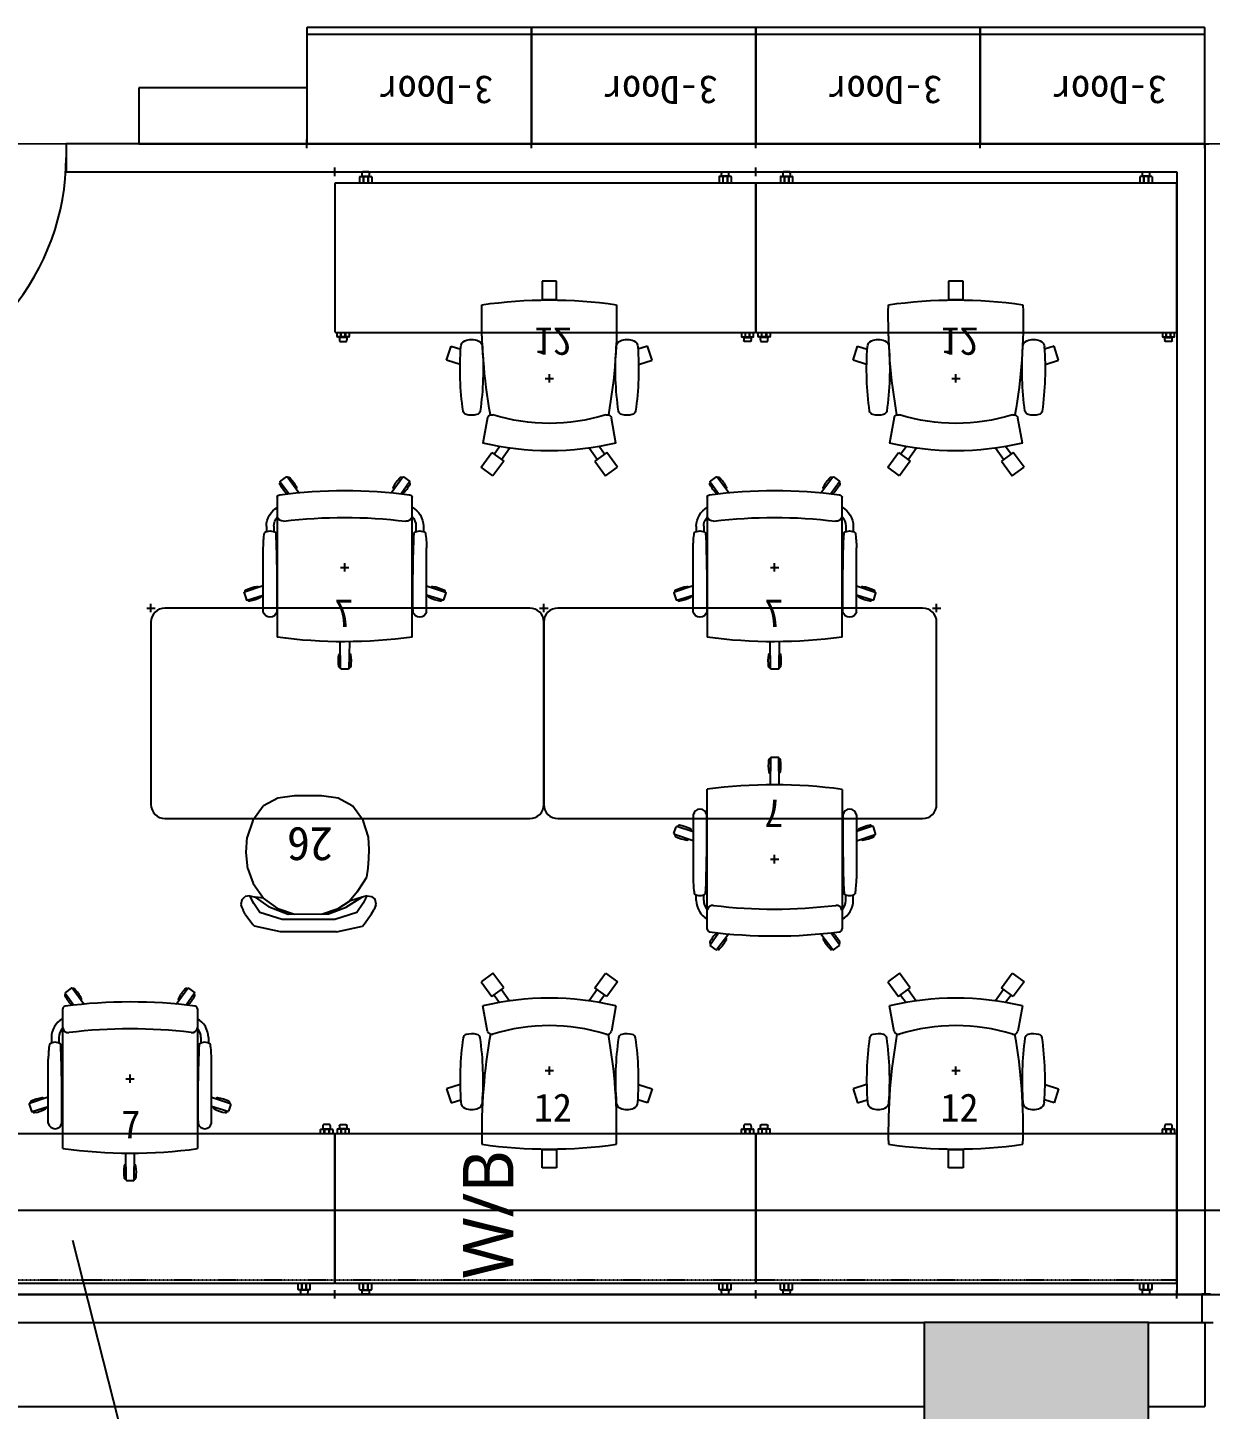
# Model space of a CAD drawing. Header units: millimetres. Extents: x 10479 to 135323, y 879012 to 965592.
# Drawn here: x 51387 to 55602, y 932192 to 937116 of the extents above; entities that cross this region are included whole.
import ezdxf
from ezdxf.enums import TextEntityAlignment as Align

# ---------------------------------------------------------------- set-up
doc = ezdxf.new("R2010")
doc.units = ezdxf.units.MM
doc.header["$PDMODE"] = 2
doc.header["$PDSIZE"] = 15
for name, pattern in [('03-A31 아트페어 전시관 단면도$0$1층 평면도$0$1층배치도$0$PHANTOM2', [1.25, 0.625, -0.125, 0.125, -0.125, 0.125, -0.125]), ('HID', [2.3, 1.5, -0.8]), ('HIDDEN', [0.375, 0.25, -0.125])]:
    doc.linetypes.add(name, pattern=pattern)
for name, color, linetype in [('$CHAR', 3, 'Continuous'), ('보루네오', 140, 'Continuous'), ('수입브랜드', 90, 'Continuous'), ('시디즈', 211, 'Continuous'), ('퍼시스', 210, 'Continuous')]:
    doc.layers.add(name, color=color, linetype=linetype)
doc.styles.add('S.A', font='malgun.ttf')
doc.styles.add('돋움', font='')
doc.styles.get('돋움').set_extended_font_data('Dotum')

# ---------------------------------------------------------------- blocks, each defined once
blk = doc.blocks.new('캐비닛_3단캐비닛_퍼시스_H1161')
at = {"layer": '퍼시스', "linetype": 'Continuous'}
for p, q in [((799, 0), (1, 0)), ((0, -1), (0, -413)), ((800, -413), (800, -1)), ((0, -390), (800, -390)), ((1, -414), (799, -414))]:
    blk.add_line(p, q, dxfattribs=at)
for centre, start, end in [((1, -1), 90, 180), ((799, -1), 0, 90), ((1, -413), 180, 270), ((799, -413), 270, 0)]:
    blk.add_arc(centre, 1, start, end, dxfattribs=at)
at = {"layer": '퍼시스'}
for p in [(0, 0), (800, 0)]:
    blk.add_point(p, dxfattribs=at)
blk.add_text('3-Door', height=100, dxfattribs=at).set_placement((136.4, -242))
blk = doc.blocks.new('테이블_강의테이블_오카무라_1500X600')
at = {"layer": '수입브랜드', "linetype": 'Continuous'}
for p, q in [((119.6, 0), (99.4, 0)), ((99.4, 0), (99.4, 0)), ((1380.4, 0), (1400.6, 0)), ((0, -42.1), (0, -570.1)), ((1498, -40.1), (2, -40.1)), ((88, -17.5), (88, -40.1)), ((89, -16.5), (100, -16.5)), ((95.5, -14.8), (95.5, -14.8)), ((95.5, -14.8), (123.5, -14.8)), ((96.3, -3.8), (96.3, -4)), ((96.3, -3.9), (96.3, -3.8)), ((96.5, -2.1), (96.4, -2.3)), ((96.4, -2.3), (96.4, -2.6)), ((96.4, -2.6), (96.4, -2.6)), ((96.6, -1.9), (96.5, -2.1)), ((96.7, -1.5), (96.6, -1.7)), ((96.6, -1.7), (96.6, -1.9)), ((96.9, -1.3), (96.7, -1.5)), ((97, -1.1), (96.9, -1.3)), ((97.1, -1), (97, -1.1)), ((97.3, -0.8), (97.1, -1)), ((97.5, -0.7), (97.3, -0.8)), ((97.7, -0.5), (97.5, -0.7)), ((97.8, -0.4), (97.7, -0.5)), ((98, -0.3), (97.8, -0.4)), ((98.3, -0.2), (98, -0.3)), ((98.5, -0.1), (98.3, -0.2)), ((98.7, -0.1), (98.5, -0.1)), ((98.9, 0), (98.7, -0.1)), ((99.1, 0), (98.9, 0)), ((99.4, 0), (99.1, 0)), ((101, -17.5), (101, -40.1)), ((102, -16.5), (102, -40.1)), ((102, -16.5), (117, -16.5)), ((105.5, -16.5), (105.5, -14.8)), ((106.5, -16.5), (106.5, -14.8)), ((112.5, -16.5), (112.5, -14.8)), ((113.5, -16.5), (113.5, -14.8)), ((117, -16.5), (117, -40.1)), ((118, -17.5), (118, -40.1)), ((119, -16.5), (130, -16.5)), ((119.7, 0), (119.6, 0)), ((119.9, 0), (119.7, 0)), ((120.1, 0), (119.9, 0)), ((120.3, -0.1), (120.1, 0)), ((120.5, -0.1), (120.3, -0.1)), ((120.8, -0.2), (120.5, -0.1)), ((121, -0.3), (120.8, -0.2)), ((121.2, -0.4), (121, -0.3)), ((121.4, -0.5), (121.2, -0.4)), ((121.5, -0.7), (121.4, -0.5)), ((121.7, -0.8), (121.5, -0.7)), ((121.9, -1), (121.7, -0.8)), ((122, -1.2), (121.9, -1)), ((122.1, -1.3), (122, -1.2)), ((122.3, -1.5), (122.1, -1.3)), ((122.4, -1.7), (122.3, -1.5)), ((122.4, -1.9), (122.4, -1.7)), ((122.5, -2.1), (122.4, -1.9)), ((122.6, -2.4), (122.5, -2.1)), ((122.6, -2.6), (122.6, -2.4)), ((122.6, -2.6), (122.6, -2.6)), ((122.7, -4), (122.7, -3.8)), ((122.7, -3.8), (122.7, -3.9)), ((123.5, -14.8), (123.5, -14.8)), ((131, -17.5), (131, -40.1)), ((1369, -17.5), (1369, -40.1)), ((1381, -16.5), (1370, -16.5)), ((1376.5, -14.8), (1376.5, -14.8)), ((1404.5, -14.8), (1376.5, -14.8)), ((1377.3, -4), (1377.3, -3.8)), ((1377.3, -3.8), (1377.3, -3.9)), ((1377.4, -2.4), (1377.5, -2.1)), ((1377.4, -2.6), (1377.4, -2.4)), ((1377.4, -2.6), (1377.4, -2.6)), ((1377.5, -2.1), (1377.6, -1.9)), ((1377.6, -1.7), (1377.7, -1.5)), ((1377.6, -1.9), (1377.6, -1.7)), ((1377.7, -1.5), (1377.9, -1.3)), ((1377.9, -1.3), (1378, -1.2)), ((1378, -1.2), (1378.1, -1)), ((1378.1, -1), (1378.3, -0.8)), ((1378.3, -0.8), (1378.5, -0.7)), ((1378.5, -0.7), (1378.6, -0.5)), ((1378.6, -0.5), (1378.8, -0.4)), ((1378.8, -0.4), (1379, -0.3)), ((1379, -0.3), (1379.2, -0.2)), ((1379.2, -0.2), (1379.5, -0.1)), ((1379.5, -0.1), (1379.7, -0.1)), ((1379.7, -0.1), (1379.9, 0)), ((1379.9, 0), (1380.1, 0)), ((1380.1, 0), (1380.3, 0)), ((1380.3, 0), (1380.4, 0)), ((1382, -17.5), (1382, -40.1)), ((1383, -16.5), (1383, -40.1)), ((1398, -16.5), (1383, -16.5)), ((1386.5, -16.5), (1386.5, -14.8)), ((1387.5, -16.5), (1387.5, -14.8)), ((1393.5, -16.5), (1393.5, -14.8)), ((1394.5, -16.5), (1394.5, -14.8)), ((1398, -16.5), (1398, -40.1)), ((1399, -17.5), (1399, -40.1)), ((1411, -16.5), (1400, -16.5)), ((1400.6, 0), (1400.6, 0)), ((1400.6, 0), (1400.9, 0)), ((1400.9, 0), (1401.1, 0)), ((1401.1, 0), (1401.3, -0.1)), ((1401.3, -0.1), (1401.5, -0.1)), ((1401.5, -0.1), (1401.7, -0.2)), ((1401.7, -0.2), (1402, -0.3)), ((1402, -0.3), (1402.2, -0.4)), ((1402.2, -0.4), (1402.3, -0.5)), ((1402.3, -0.5), (1402.5, -0.7)), ((1402.5, -0.7), (1402.7, -0.8)), ((1402.7, -0.8), (1402.9, -1)), ((1402.9, -1), (1403, -1.1)), ((1403, -1.1), (1403.1, -1.3)), ((1403.1, -1.3), (1403.3, -1.5)), ((1403.3, -1.5), (1403.4, -1.7)), ((1403.4, -1.7), (1403.4, -1.9)), ((1403.4, -1.9), (1403.5, -2.1)), ((1403.5, -2.1), (1403.6, -2.3)), ((1403.6, -2.3), (1403.6, -2.6)), ((1403.6, -2.6), (1403.6, -2.6)), ((1403.7, -3.8), (1403.7, -4)), ((1403.7, -3.9), (1403.7, -3.8)), ((1404.5, -14.8), (1404.5, -14.8)), ((1412, -17.5), (1412, -40.1)), ((1500, -570.1), (1500, -42.1)), ((2, -572.1), (1498, -572.1)), ((8, -587.2), (8, -572.1)), ((20, -588.2), (9, -588.2)), ((15.5, -589.9), (15.5, -589.9)), ((43.5, -589.9), (15.5, -589.9)), ((21, -587.2), (21, -572.1)), ((22, -588.2), (22, -572.1)), ((37, -588.2), (22, -588.2)), ((25.5, -588.2), (25.5, -589.9)), ((26.5, -588.2), (26.5, -589.9)), ((32.5, -588.2), (32.5, -589.9)), ((33.5, -588.2), (33.5, -589.9)), ((37, -588.2), (37, -572.1)), ((38, -572.1), (38, -587.2)), ((50, -588.2), (39, -588.2)), ((43.5, -589.9), (43.5, -589.9)), ((51, -572.1), (51, -587.2)), ((1449, -572.1), (1449, -587.2)), ((1450, -588.2), (1461, -588.2)), ((1456.5, -589.9), (1456.5, -589.9)), ((1456.5, -589.9), (1484.5, -589.9)), ((1462, -572.1), (1462, -587.2)), ((1463, -588.2), (1463, -572.1)), ((1463, -588.2), (1478, -588.2)), ((1466.5, -588.2), (1466.5, -589.9)), ((1467.5, -588.2), (1467.5, -589.9)), ((1473.5, -588.2), (1473.5, -589.9)), ((1474.5, -588.2), (1474.5, -589.9)), ((1478, -588.2), (1478, -572.1)), ((1479, -587.2), (1479, -572.1)), ((1480, -588.2), (1491, -588.2)), ((1484.5, -589.9), (1484.5, -589.9)), ((1492, -587.2), (1492, -572.1)), ((16.3, -600.7), (16.3, -600.9)), ((16.3, -600.9), (16.3, -600.8)), ((16.4, -602.1), (16.4, -602.1)), ((16.4, -602.1), (16.4, -602.4)), ((16.4, -602.4), (16.5, -602.6)), ((16.5, -602.6), (16.6, -602.8)), ((16.6, -602.8), (16.6, -603)), ((16.6, -603), (16.7, -603.2)), ((16.7, -603.2), (16.9, -603.4)), ((16.9, -603.4), (17, -603.6)), ((17, -603.6), (17.1, -603.7)), ((17.1, -603.7), (17.3, -603.9)), ((17.3, -603.9), (17.5, -604)), ((17.5, -604), (17.6, -604.2)), ((17.6, -604.2), (17.8, -604.3)), ((17.8, -604.3), (18, -604.4)), ((18, -604.4), (18.2, -604.5)), ((18.2, -604.5), (18.5, -604.6)), ((18.5, -604.6), (18.7, -604.6)), ((18.7, -604.6), (18.9, -604.7)), ((18.9, -604.7), (19.1, -604.7)), ((19.1, -604.7), (19.3, -604.7)), ((19.3, -604.7), (19.4, -604.7)), ((19.4, -604.7), (39.6, -604.7)), ((39.6, -604.7), (39.6, -604.7)), ((39.6, -604.7), (39.9, -604.7)), ((39.9, -604.7), (40.1, -604.7)), ((40.1, -604.7), (40.3, -604.6)), ((40.3, -604.6), (40.5, -604.6)), ((40.5, -604.6), (40.7, -604.5)), ((40.7, -604.5), (41, -604.4)), ((41, -604.4), (41.2, -604.3)), ((41.2, -604.3), (41.3, -604.2)), ((41.3, -604.2), (41.5, -604)), ((41.5, -604), (41.7, -603.9)), ((41.7, -603.9), (41.9, -603.7)), ((41.9, -603.7), (42, -603.6)), ((42, -603.6), (42.1, -603.4)), ((42.1, -603.4), (42.3, -603.2)), ((42.3, -603.2), (42.4, -603)), ((42.4, -602.8), (42.5, -602.6)), ((42.4, -603), (42.4, -602.8)), ((42.5, -602.6), (42.6, -602.4)), ((42.6, -602.4), (42.6, -602.1)), ((42.6, -602.1), (42.6, -602.1)), ((42.7, -600.9), (42.7, -600.7)), ((42.7, -600.8), (42.7, -600.9)), ((1457.3, -600.9), (1457.3, -600.7)), ((1457.3, -600.8), (1457.3, -600.9)), ((1457.4, -602.4), (1457.4, -602.1)), ((1457.4, -602.1), (1457.4, -602.1)), ((1457.5, -602.6), (1457.4, -602.4)), ((1457.6, -602.8), (1457.5, -602.6)), ((1457.6, -603), (1457.6, -602.8)), ((1457.7, -603.2), (1457.6, -603)), ((1457.9, -603.4), (1457.7, -603.2)), ((1458, -603.6), (1457.9, -603.4)), ((1458.1, -603.7), (1458, -603.6)), ((1458.3, -603.9), (1458.1, -603.7)), ((1458.5, -604), (1458.3, -603.9)), ((1458.7, -604.2), (1458.5, -604)), ((1458.8, -604.3), (1458.7, -604.2)), ((1459, -604.4), (1458.8, -604.3)), ((1459.3, -604.5), (1459, -604.4)), ((1459.5, -604.6), (1459.3, -604.5)), ((1459.7, -604.6), (1459.5, -604.6)), ((1459.9, -604.7), (1459.7, -604.6)), ((1460.1, -604.7), (1459.9, -604.7)), ((1460.4, -604.7), (1460.1, -604.7)), ((1480.6, -604.7), (1460.4, -604.7)), ((1460.4, -604.7), (1460.4, -604.7)), ((1480.7, -604.7), (1480.6, -604.7)), ((1480.9, -604.7), (1480.7, -604.7)), ((1481.1, -604.7), (1480.9, -604.7)), ((1481.3, -604.6), (1481.1, -604.7)), ((1481.5, -604.6), (1481.3, -604.6)), ((1481.8, -604.5), (1481.5, -604.6)), ((1482, -604.4), (1481.8, -604.5)), ((1482.2, -604.3), (1482, -604.4)), ((1482.4, -604.2), (1482.2, -604.3)), ((1482.5, -604), (1482.4, -604.2)), ((1482.7, -603.9), (1482.5, -604)), ((1482.9, -603.7), (1482.7, -603.9)), ((1483, -603.6), (1482.9, -603.7)), ((1483.1, -603.4), (1483, -603.6)), ((1483.3, -603.2), (1483.1, -603.4)), ((1483.4, -603), (1483.3, -603.2)), ((1483.5, -602.6), (1483.4, -602.8)), ((1483.4, -602.8), (1483.4, -603)), ((1483.6, -602.4), (1483.5, -602.6)), ((1483.6, -602.1), (1483.6, -602.1)), ((1483.6, -602.1), (1483.6, -602.4)), ((1483.7, -600.7), (1483.7, -600.9)), ((1483.7, -600.9), (1483.7, -600.8))]:
    blk.add_line(p, q, dxfattribs=at)
at = {"layer": '수입브랜드', "linetype": 'HIDDEN'}
for p, q in [((95.5, -14.8), (95.5, -14.8)), ((123.5, -14.8), (123.5, -14.8)), ((1376.5, -14.8), (1376.5, -14.8)), ((1404.5, -14.8), (1404.5, -14.8)), ((15.5, -589.9), (15.5, -589.9)), ((43.5, -589.9), (43.5, -589.9)), ((1456.5, -589.9), (1456.5, -589.9)), ((1484.5, -589.9), (1484.5, -589.9))]:
    blk.add_line(p, q, dxfattribs=at)
at = {"layer": '수입브랜드', "linetype": 'Continuous'}
for centre, radius, start, end in [((2, -42.1), 2, 90, 180), ((89, -17.5), 1, 90, 180), ((342.5, -26.8), 247.3, 174.6886, 177.2176), ((342.5, -26.8), 247.3, 174.3948, 174.6746), ((100, -17.5), 1, 0, 90), ((119, -17.5), 1, 90, 180), ((-123.5, -26.8), 247.3, 5.3254, 5.6052), ((-123.5, -26.8), 247.3, 2.7824, 5.3114), ((130, -17.5), 1, 0, 90), ((1370, -17.5), 1, 90, 180), ((1623.5, -26.8), 247.3, 174.6886, 177.2176), ((1623.5, -26.8), 247.3, 174.3948, 174.6746), ((1381, -17.5), 1, 0, 90), ((1400, -17.5), 1, 90, 180), ((1157.5, -26.8), 247.3, 5.3254, 5.6052), ((1157.5, -26.8), 247.3, 2.7824, 5.3114), ((1411, -17.5), 1, 0, 90), ((1498, -42.1), 2, 0, 90), ((2, -570.1), 2, 180, 270), ((9, -587.2), 1, 180, 270), ((262.5, -577.9), 247.3, 182.7824, 185.3114), ((20, -587.2), 1, 270, 0), ((39, -587.2), 1, 180, 270), ((-203.5, -577.9), 247.3, 354.6886, 357.2176), ((50, -587.2), 1, 270, 0), ((1450, -587.2), 1, 180, 270), ((1703.5, -577.9), 247.3, 182.7824, 185.3114), ((1461, -587.2), 1, 270, 0), ((1480, -587.2), 1, 180, 270), ((1237.5, -577.9), 247.3, 354.6886, 357.2176), ((1491, -587.2), 1, 270, 0), ((1498, -570.1), 2, 270, 0), ((262.5, -577.9), 247.3, 185.3254, 185.6052), ((-203.5, -577.9), 247.3, 354.3948, 354.6746), ((1703.5, -577.9), 247.3, 185.3254, 185.6052), ((1237.5, -577.9), 247.3, 354.3948, 354.6746)]:
    blk.add_arc(centre, radius, start, end, dxfattribs=at)
at = {"layer": '수입브랜드'}
blk.add_point((0, 0), dxfattribs=at)
blk = doc.blocks.new('의자_사무용의자_시디즈_T10')
at = {"layer": '시디즈'}
for p, q in [((-200.9, 347.1, 0), (-242.9, 316.5, 0)), ((-162.6, 294.5, 0), (-200.9, 347.1, 0)), ((162.4, 294.5, 0), (200.6, 347.1, 0)), ((200.6, 347.1, 0), (242.7, 316.5, 0)), ((-242.9, 316.5, 0), (-204.7, 263.9, 0)), ((242.7, 316.5, 0), (204.5, 263.9, 0)), ((-204.7, 263.9, 0), (-162.6, 294.5, 0)), ((-197.1, 269.5, 0), (-177.5, 243.1, 0)), ((-170.3, 288.9, 0), (-141.9, 248.6, 0)), ((170.1, 288.9, 0), (141.7, 248.6, 0)), ((204.5, 263.9, 0), (162.4, 294.5, 0)), ((196.8, 269.5, 0), (177.3, 243.1, 0)), ((-220.2, 139.6, 0), (-237, 231, 0)), ((237, 231, 0), (220.9, 141.2, 0)), ((-128.9, 167.1), (-128.9, 167.1)), ((-128.9, 167.1), (-128.9, 167.1)), ((-318.1, -49.6, 0), (-366.4, -65.3, 0)), ((-366.4, -65.3, 0), (-350.4, -114.8, 0)), ((317.8, -49.6, 0), (366.2, -65.3, 0)), ((366.2, -65.3, 0), (350.1, -114.8, 0)), ((-350.4, -114.8, 0), (-316, -103.6, 0)), ((350.1, -114.8, 0), (315.7, -103.6, 0)), ((-26.1, -281.4, 0), (25.9, -281.4, 0)), ((-26.1, -346.4, 0), (-26.1, -281.4, 0)), ((-12.7, -281.4, 0), (-12.7, -279.5, 0)), ((12.4, -281.4, 0), (12.4, -279.5, 0)), ((25.9, -281.4, 0), (25.9, -346.4, 0)), ((25.9, -346.4, 0), (-26.1, -346.4, 0))]:
    blk.add_line(p, q, dxfattribs=at)
for centre, radius, start, end in [((0, -782.1, 0), 1040.4, 76.8312, 103.1688), ((0, -530.4, 0), 690.8, 73.0482, 106.9518), ((761.9, -34.3, 0), 1080.1, 171.9827, 184.1235), ((-293, 114, 0), 14.9, 101.661, 170.6134), ((-276.9, 62.2, 0), 69, 74.3847, 106.0872), ((-261, 114.1, 0), 14.8, 8.7772, 79.4628), ((-1324.2, -34.4, 0), 1088.3, 355.9094, 7.9639), ((1803.6, -222.7, 0), 2044.6, 170.06, 181.1105), ((-205.9, 145, 0), 15.3, 200.5105, 287.1548), ((206.8, 143.7, 0), 14.4, 248.086, 349.8412), ((-1629.8, -201.6, 0), 1869.7, 358.1299, 10.208), ((1324, -34.4, 0), 1088.3, 172.0361, 184.0906), ((260.8, 114.1, 0), 14.8, 100.5372, 171.2228), ((276.6, 62.2, 0), 69, 73.9128, 105.6153), ((292.7, 114, 0), 14.9, 9.3866, 78.339), ((-762.2, -34.3, 0), 1080.1, 355.8765, 8.0173), ((-291.8, -112.2, 0), 23.6, 179.4361, 247.669), ((-277, -79.7, 0), 59.3, 246.3638, 293.6362), ((-261.9, -112.4, 0), 23.3, 291.9492, 0.8867), ((261.7, -112.4, 0), 23.3, 179.1133, 248.0508), ((276.8, -79.7, 0), 59.3, 246.3638, 293.6362), ((291.6, -112.2, 0), 23.6, 292.331, 0.5639), ((0, 1413.3, 0), 1692.8, 261.8311, 278.114)]:
    blk.add_arc(centre, radius, start, end, dxfattribs=at)
blk.add_point((0, 0), dxfattribs=at)
blk.add_text('12', height=100).set_placement((-55.4, -181.3))
blk = doc.blocks.new('의자_사무용의자_퍼시스_CH0501')
at = {"layer": '퍼시스'}
for p, q in [((-231.3, 304.7, 0), (-200.7, 262.4, 0)), ((-209.8, 322.8, 0), (-230.8, 307.5, 0)), ((-165.2, 266, 0), (-207, 322.3, 0)), ((163.7, 266, 0), (205.6, 322.3, 0)), ((229.9, 304.7, 0), (199.6, 262.8, 0)), ((208.4, 322.8, 0), (229.4, 307.5, 0)), ((-240.2, -248.7), (-240.2, 248.7)), ((240.2, 249), (240.2, -249)), ((-280.5, 146.8), (-280.5, 127.4)), ((-253.9, 146.8), (-253.9, 127.2)), ((252.5, 146.8), (252.5, 127.2)), ((279.1, 146.8), (279.1, 127.4)), ((-291.4, -158), (-291.4, 70)), ((290, -158), (290, 70)), ((-360, -91.1), (-351.9, -115.8)), ((-291.4, -65.9), (-358.7, -88.5)), ((290, -65.9), (357.3, -88.5)), ((358.6, -91.1), (350.5, -115.8)), ((-349.4, -117.1), (-291.4, -98.7)), ((348, -117.1), (290, -98.7)), ((-16.6, -264.9), (-15.1, -360.2)), ((14.9, -360.2), (15.9, -264.9)), ((-13.1, -362.2), (12.9, -362.2))]:
    blk.add_line(p, q, dxfattribs=at)
for centre, radius, start, end in [((-227.3, 297.4, 0), 5.29, 114.2057, 206.9165), ((-229.7, 305.9, 0), 2, 126, 216), ((-208.6, 321.1, 0), 2.02, 36.6029, 125.3971), ((-201.3, 316.4, 0), 5.26, 44.7644, 137.8428), ((-306.4, 216.8, 0), 150, 27.6463, 43.503), ((304.9, 216.8, 0), 150, 136.497, 152.3537), ((199.9, 316.4, 0), 5.26, 42.1572, 135.2356), ((207.2, 321.1, 0), 2.02, 54.6029, 143.3971), ((225.9, 297.4, 0), 5.29, 333.0835, 65.7943), ((228.2, 305.9, 0), 2, 324, 54), ((-230.2, 248.7), 10, 97.433, 180), ((-100.2, 366.6, 0), 150, 208.497, 224.3537), ((1.4, -1526.3), 1800, 82.6548, 97.433), ((-203.8, 265.4, 0), 5.14, 225.0243, 227.4759), ((-178.1, 284.1, 0), 5.13, 301.72, 27.0338), ((176.6, 284.1, 0), 5.13, 152.9662, 238.28), ((98.8, 366.6, 0), 150, 315.7942, 331.503), ((230.2, 249), 10, 0, 82.6548), ((-204.2, 146.8), 76.3, 118.1533, 180), ((202.8, 146.8), 76.3, 0, 61.8467), ((-204.2, 146.8), 49.7, 136.4158, 180), ((-220, 185), 20.5, 190.8536, 276.3109), ((1.4, -1622.1), 1800, 83.0938, 96.9925), ((220.1, 185.3), 20.6, 263.7268, 348.0891), ((202.8, 146.8), 49.7, 360, 41.1552), ((82.4, 70), 373.9, 171.8204, 180), ((-267.4, 96.6), 33.4, 52.7592, 127.2408), ((-5272.7, -85.4), 5029.7, 359.173, 2.3769), ((5271.2, -85.4), 5029.7, 177.6231, 180.827), ((266, 96.6), 33.4, 52.7592, 127.2408), ((-83.9, 70), 373.9, 0, 8.1796), ((-358.1, -90.4), 2.02, 108.583, 197.417), ((-351.3, -85, 0), 5.26, 116.7789, 209.8372), ((-289.1, -215.6, 0), 150, 99.6463, 115.503), ((-313.4, -72.8, 0), 5.13, 13.5995, 99.0235), ((312, -72.8, 0), 5.13, 80.9765, 166.4005), ((287.6, -215.6, 0), 150, 64.497, 80.3537), ((349.8, -85, 0), 5.26, 330.1628, 63.2211), ((356.6, -90.4), 2.02, 342.583, 71.417), ((-350, -115.2), 2, 198, 288), ((-341.3, -115.6), 5.24, 185.791, 279.5205), ((-367.8, 26.7), 150, 280.497, 296.3537), ((-303.5, -103.1), 5.13, 296.9669, 24.1581), ((302.1, -103.1), 5.13, 155.8419, 243.0331), ((366.4, 26.7), 150, 243.6463, 259.503), ((339.9, -115.6), 5.24, 260.4795, 354.209), ((348.6, -115.2), 2, 252, 342), ((-267.4, -153.6), 24.4, 190.3889, 349.6111), ((266, -153.6), 24.4, 190.3889, 349.6111), ((1.4, 1535), 1800, 262.2875, 277.6252), ((127.3, -333.2), 150, 171.6463, 187.503), ((-15.9, -312.4), 5.34, 91.136, 169.924), ((15.6, -312.4), 5.34, 10.076, 91.9846), ((-127.5, -333.2), 150, 352.497, 8.3537), ((-16.2, -352), 5.27, 188.8366, 282.0412), ((-13.1, -360.2), 2, 180, 270), ((12.9, -360.2), 2, 270, 0), ((16, -352), 5.27, 257.9588, 351.1634)]:
    blk.add_arc(centre, radius, start, end, dxfattribs=at)
blk.add_point((0, 0), dxfattribs=at)
blk.add_text('7', height=100).set_placement((-31.1, -212.4))
blk = doc.blocks.new('책상_책상_퍼시스_GDN014M')
at = {"layer": '퍼시스'}
for p, q in [((1350, 0), (50, 0)), ((0, -50), (0, -700)), ((1400, -700), (1400, -50)), ((50, -750), (1350, -750))]:
    blk.add_line(p, q, dxfattribs=at)
for centre, start, end in [((50, -50), 90, 180), ((1350, -50), 0, 90), ((50, -700), 180, 270), ((1350, -700), 270, 0)]:
    blk.add_arc(centre, 50, start, end, dxfattribs=at)
for p in [(0, 0), (1400, 0)]:
    blk.add_point(p, dxfattribs=at)
at = {"layer": '퍼시스', "flags": 8}
for tag, p in [('CODE', (554.5, -406.8)), ('SIZE', (554.5, -566.8))]:
    blk.add_attdef(tag, text='', height=60, dxfattribs=at).set_placement(p, align=Align.BOTTOM_LEFT)
at = {"layer": '퍼시스'}
blk.add_attdef('COLOR', text='', height=60, dxfattribs=at).set_placement((554.5, -486.8), align=Align.BOTTOM_LEFT)
blk = doc.blocks.new('의자_회의용의자_보루네오_UC805SZ')
at = {"layer": '보루네오'}
for p, q in [((206310.8, 39632.4), (206320.6, 39642.9)), ((206333.9, 39645.7), (206320.6, 39642.9)), ((206340.9, 39643.6), (206333.9, 39645.7)), ((206337.4, 39645), (206350.7, 39639.4)), ((206362.6, 39632.4), (206350.7, 39639.4)), ((206085.4, 39607.2), (206043.4, 39576.4)), ((206135.1, 39623.3), (206085.4, 39607.2)), ((206171.5, 39625.4), (206135.1, 39623.3)), ((206198.8, 39624), (206171.5, 39625.4)), ((206226.8, 39621.9), (206198.8, 39624)), ((206254.1, 39618.4), (206226.8, 39621.9)), ((206270.9, 39607.2), (206254.1, 39618.4)), ((206296.1, 39591.1), (206270.9, 39607.2)), ((206309.4, 39619.1), (206310.8, 39632.4)), ((206309.4, 39619.1), (206309.4, 39619.1)), ((206313.6, 39616.3), (206309.4, 39619.1)), ((206309.4, 39619.1), (206312.9, 39604.4)), ((206312.9, 39604.4), (206343, 39556.8)), ((206312.9, 39604.4), (206324.8, 39567.3)), ((206313.6, 39616.3), (206331.1, 39607.2)), ((206313.6, 39616.3), (206313.6, 39616.3)), ((206331.1, 39607.2), (206359.1, 39589)), ((206393.4, 39610), (206362.6, 39632.4)), ((206399, 39605.1), (206393.4, 39610)), ((206416.5, 39528.1), (206399, 39605.1)), ((206042, 39575), (206018.9, 39533)), ((206042, 39575), (206043.4, 39576.4)), ((206296.1, 39591.1), (206324.8, 39567.3)), ((206347.2, 39533.7), (206324.8, 39567.3)), ((206362.6, 39504.3), (206343, 39556.8)), ((206359.1, 39589), (206379.4, 39523.2)), ((206018.9, 39533), (206011.9, 39483.3)), ((206363.3, 39483.3), (206347.2, 39533.7)), ((206379.4, 39523.2), (206379.4, 39366.4)), ((206416.5, 39528.1), (206416.5, 39361.5)), ((206011.9, 39483.3), (206011.9, 39403.5)), ((206363.3, 39384.6), (206362.6, 39504.3)), ((206011.9, 39403.5), (206018.9, 39353.8)), ((206347.2, 39353.8), (206363.3, 39403.5)), ((206347.2, 39353.1), (206363.3, 39403.5)), ((206018.9, 39353.8), (206042, 39311.8)), ((206315.7, 39310.4), (206347.2, 39353.1)), ((206342.3, 39328.6), (206363.3, 39384.6)), ((206379.4, 39366.4), (206359.1, 39300.6)), ((206416.5, 39361.5), (206399, 39285.2)), ((206043.4, 39310.4), (206042, 39311.8)), ((206043.4, 39310.4), (206085.4, 39279.6)), ((206273, 39281), (206315.7, 39311.8)), ((206342.3, 39328.6), (206312.9, 39288)), ((206315.7, 39311.8), (206312.9, 39288)), ((206085.4, 39279.6), (206135.1, 39262.8)), ((206228.9, 39264.9), (206273, 39281)), ((206309.4, 39270.5), (206312.9, 39288)), ((206313.6, 39273.3), (206309.4, 39270.5)), ((206309.4, 39270.5), (206311.5, 39257.2)), ((206331.8, 39282.4), (206313.6, 39273.3)), ((206359.1, 39300.6), (206331.8, 39282.4)), ((206363.3, 39257.2), (206394.1, 39279.6)), ((206394.1, 39279.6), (206399, 39285.2)), ((206180.6, 39260), (206135.1, 39262.8)), ((206228.9, 39264.9), (206180.6, 39260)), ((206321.3, 39246.7), (206311.5, 39257.2)), ((206321.3, 39246.7), (206334.6, 39243.9)), ((206334.6, 39243.9), (206341.6, 39246)), ((206338.1, 39244.6), (206351.4, 39250.9)), ((206363.3, 39257.2), (206351.4, 39250.9))]:
    blk.add_line(p, q, dxfattribs=at)
blk.add_text('26', height=100, rotation=270).set_placement((206106, 39517.3))
blk = doc.blocks.new('14F')
h = blk.add_hatch(color=8)
h.dxf.hatch_style = 1
h.paths.add_polyline_path([(-144618.1, 758341.9), (-144618.1, 759341.9), (-145418.1, 759341.9), (-145418.1, 758341.9)])
at = {"color": 8}
for p, q in [((-147617.1, 763741.9), (-148217.1, 763741.9)), ((-148217.1, 763741.9), (-148217.1, 763541.9)), ((-147617.1, 763541.9), (-147617.1, 763741.9)), ((-136818.1, 763539.9), (-149576.3, 763541.9)), ((-144418.1, 763541.9), (-148476.3, 763541.9)), ((-148476.3, 763541.9), (-148476.3, 763441.9)), ((-148217.1, 763541.9), (-147617.1, 763541.9)), ((-144418.1, 763541.9), (-144518.1, 763541.9)), ((-144418.1, 763541.9), (-144418.1, 759441.9)), ((-148476.3, 763441.9), (-144518.1, 763441.9)), ((-144518.1, 763441.9), (-144518.1, 759441.9)), ((-168118.1, 759741.9), (-136817.1, 759741.9)), ((-148157.3, 758473.9), (-148451.8, 759634.1)), ((-153318.1, 759441.9), (-144428.1, 759441.9)), ((-149576.3, 759441.9), (-136818.1, 759439.9)), ((-144428.1, 759441.9), (-144428.1, 759341.9)), ((-144398.1, 759441.9), (-144428.1, 759441.9)), ((-144428.1, 759441.9), (-144428.1, 759341.9)), ((-152418.1, 759341.9), (-145418.1, 759341.9)), ((-144618.1, 759341.9), (-145418.1, 759341.9)), ((-145418.1, 759341.9), (-145418.1, 758341.9)), ((-144618.1, 759341.9), (-144418.1, 759341.9)), ((-144618.1, 758341.9), (-144618.1, 759341.9)), ((-144428.1, 759341.9), (-144398.1, 759341.9)), ((-144418.1, 759341.9), (-144418.1, 759041.9)), ((-144398.1, 759341.9), (-144398.1, 759341.9)), ((-144398.1, 759341.9), (-144388.1, 759341.9)), ((-151018.1, 759041.9), (-145418.1, 759041.9)), ((-144618.1, 759041.9), (-144418.1, 759041.9))]:
    blk.add_line(p, q, dxfattribs=at)
at = {"color": 8, "linetype": 'HID', "ltscale": 0.1}
blk.add_line((-144518.1, 759491.9), (-149476.3, 759491.9), dxfattribs=at)
at = {"color": 8, "ltscale": 80}
blk.add_arc((-149326.3, 763491.9), 850, 320.0609, 0, dxfattribs=at)
at = {"color": 8, "style": 'S.A'}
blk.add_text('W/B', height=180, rotation=90, dxfattribs=at).set_placement((-146882, 759498.3))
at = {"color": 8, "linetype": 'ByBlock', "ltscale": 0.1, "style": '돋움'}
for tag, p in [('HRD기획팀', (-160031.5, 780698.2, 0)), ('인재전략팀', (-162408.7, 780698.2, 0)), ('기업문화팀', (-157519.3, 780698.2, 0)), ('뷰티교육팀', (-152663.4, 780698.2, 0)), ('자산관리팀', (-147978.3, 780698.2, 0)), ('그룹HR팀', (-166987.1, 780698.2, 0)), ('법무팀', (-145354.1, 780698.2, 0)), ('특허팀', (-142261.1, 780698.2, 0)), ('상표팀', (-139438.1, 780698.2, 0))]:
    blk.add_attdef(tag, text='', height=356.2, rotation=90, dxfattribs=at).set_placement(p, align=Align.MIDDLE_CENTER)
at = {"color": 8, "style": '돋움'}
blk.add_attdef('1', text='', height=420, rotation=180, dxfattribs=at).set_placement((-143911.2, 758189), align=Align.MIDDLE)

msp = doc.modelspace()

# ---------------------------------------------------------------- block references
at = {"layer": '$CHAR', "color": 1}
msp.add_blockref('14F', (200000, 173159.8), dxfattribs=at)
at = {"layer": '보루네오', "xscale": 1.2, "yscale": 1.2, "zscale": 1.2, "rotation": 270}
msp.add_blockref('의자_회의용의자_보루네오_UC805SZ', (5053.6, 1181592.9), dxfattribs=at)
at = {"layer": '수입브랜드'}
for p in [(52481.9, 936601.8), (53981.9, 936601.8)]:
    msp.add_blockref('테이블_강의테이블_오카무라_1500X600', p, dxfattribs=at)
at = {"layer": '수입브랜드', "rotation": 180}
for p in [(52481.9, 932601.8), (53981.9, 932601.8), (55481.9, 932601.8)]:
    msp.add_blockref('테이블_강의테이블_오카무라_1500X600', p, dxfattribs=at)
at = {"layer": '시디즈', "xscale": -1, "rotation": 180}
for p in [(53246.1, 935865.8), (54695, 935865.8)]:
    msp.add_blockref('의자_사무용의자_시디즈_T10', p, dxfattribs=at)
at = {"layer": '시디즈'}
for p in [(53246.1, 933398.9), (54695, 933398.9)]:
    msp.add_blockref('의자_사무용의자_시디즈_T10', p, dxfattribs=at)
at = {"layer": '퍼시스', "linetype": '03-A31 아트페어 전시관 단면도$0$1층 평면도$0$1층배치도$0$PHANTOM2', "ltscale": 100, "rotation": 179.9999999999999}
for p in [(53181.9, 936701.8), (53981.9, 936701.8), (54781.9, 936701.8), (55581.9, 936701.8)]:
    msp.add_blockref('캐비닛_3단캐비닛_퍼시스_H1161', p, dxfattribs=at)
at = {"layer": '퍼시스', "xscale": -1}
for p in [(52516.7, 935192.3), (54048.9, 935192.3)]:
    msp.add_blockref('의자_사무용의자_퍼시스_CH0501', p, dxfattribs=at)
at = {"layer": '퍼시스', "linetype": '03-A31 아트페어 전시관 단면도$0$1층 평면도$0$1층배치도$0$PHANTOM2', "ltscale": 100}
for p in [(51826.3, 935047.3, 0), (53226.3, 935047.3, 0)]:
    msp.add_blockref('책상_책상_퍼시스_GDN014M', p, dxfattribs=at)
at = {"layer": '퍼시스', "rotation": 180.0000055235708}
msp.add_blockref('의자_사무용의자_퍼시스_CH0501', (54048.9, 934152.4), dxfattribs=at)
at = {"layer": '퍼시스'}
msp.add_blockref('의자_사무용의자_퍼시스_CH0501', (51751.9, 933369.9), dxfattribs=at)

doc.saveas('drawing.dxf')
